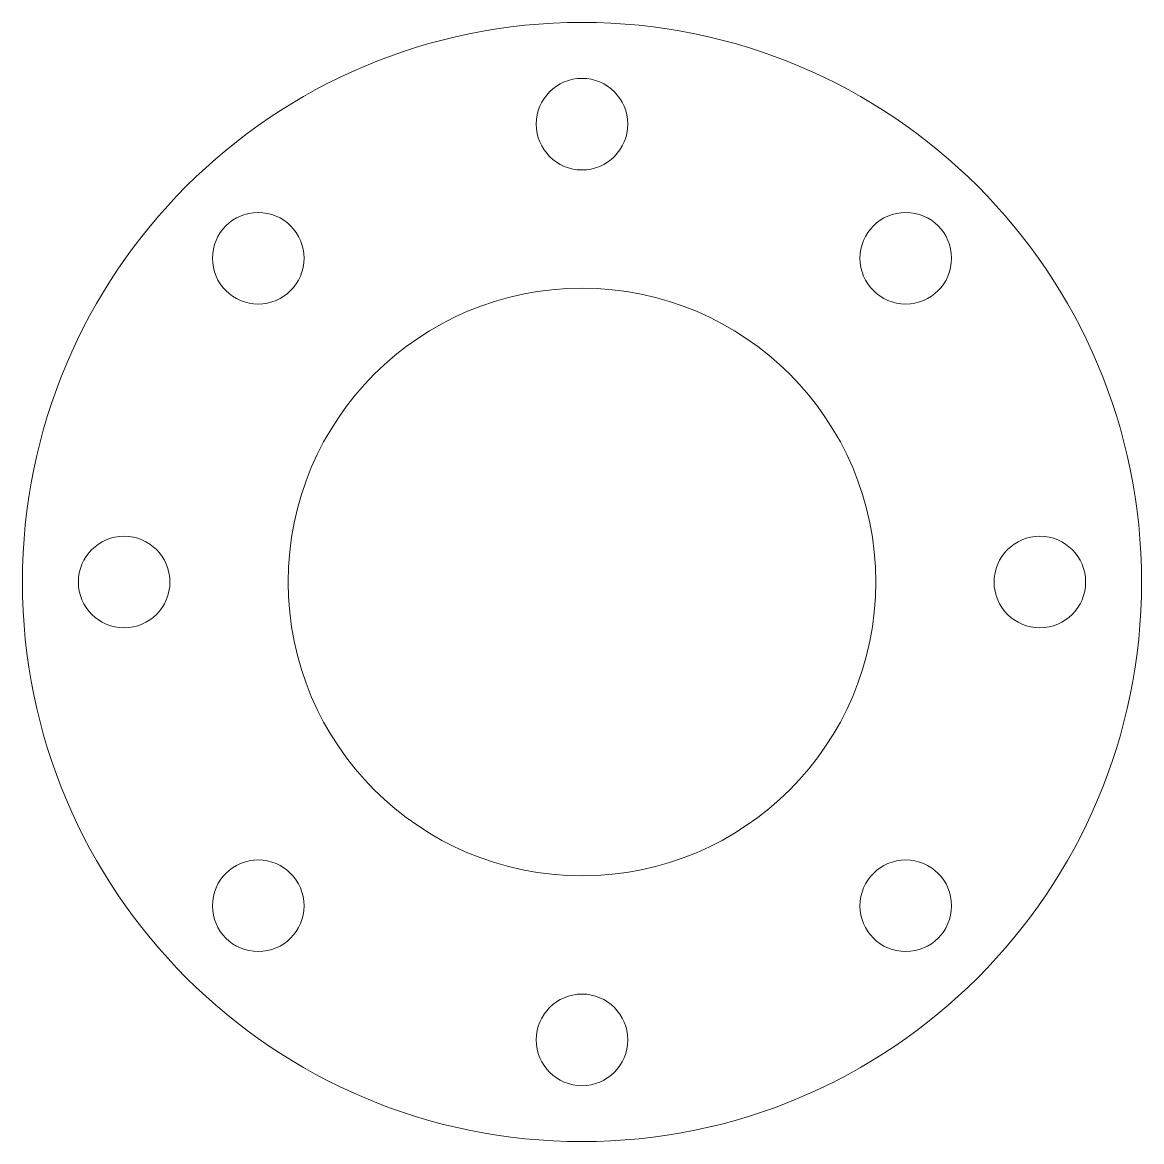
# Model space of a CAD drawing. Header units: millimetres. Extents: x 2133 to 2353, y 1265 to 1485.
import ezdxf

# ---------------------------------------------------------------- set-up
doc = ezdxf.new("R2010")
doc.units = ezdxf.units.MM
doc.layers.add('101', color=7, linetype='Continuous', true_color=0xffffff)

msp = doc.modelspace()

# ---------------------------------------------------------------- linework, layer by layer
at = {"layer": '101', "color": 7, "linetype": 'Continuous', "lineweight": 18}
for centre, radius in [((2243.2, 1374.69), 110), ((2243.2, 1464.69), 9), ((2179.56, 1438.33), 9), ((2306.84, 1438.33), 9), ((2243.2, 1374.69), 57.75), ((2153.2, 1374.69), 9), ((2333.2, 1374.69), 9), ((2179.56, 1311.05), 9), ((2306.84, 1311.05), 9), ((2243.2, 1284.69), 9)]:
    msp.add_circle(centre, radius, dxfattribs=at)

doc.saveas('drawing.dxf')
